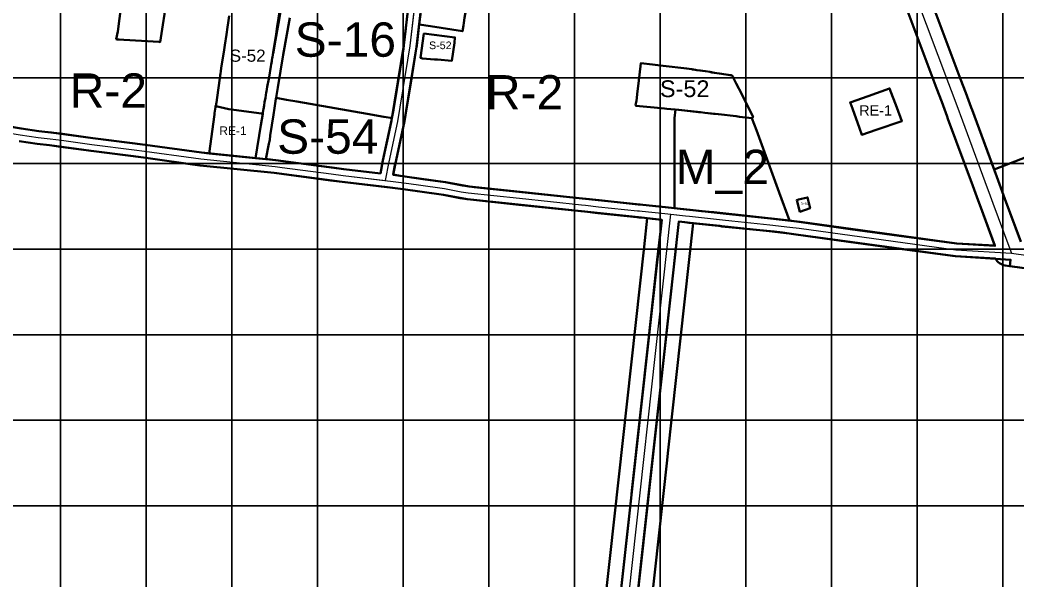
# Model space of a CAD drawing. Header units: millimetres. Extents: x 464536 to 476893, y 870501 to 881610.
# Drawn here: x 468753 to 469916, y 874713 to 875368 of the extents above; entities that cross this region are included whole.
import ezdxf
from ezdxf.enums import TextEntityAlignment as Align

# ---------------------------------------------------------------- set-up
doc = ezdxf.new("R2010")
doc.units = ezdxf.units.MM
for name, color, linetype, lineweight in [('Center_1', 7, 'Continuous', 5), ('Land Use Code', 7, 'Continuous', 35), ('Manufacturing and storage', 212, 'Continuous', 35), ('Mixed use', 30, 'Continuous', 35), ('Proposed Road Net work', 7, 'Continuous', 35), ('Recreational _ Environmental', 84, 'Continuous', 35), ('Services', 170, 'Continuous', 35), ('Urban Agriculture-', 90, 'Continuous', 35)]:
    doc.layers.add(name, color=color, linetype=linetype, lineweight=lineweight)
doc.layers.add('Grid1', color=7, linetype='Continuous')
doc.styles.add('Arial', font='arial.ttf')

msp = doc.modelspace()

# ---------------------------------------------------------------- linework, layer by layer
at = {"layer": 'Center_1'}
for points in [[(469179.6, 875180), (469183.7, 875201.9), (469193.9, 875248.9), (469208.4, 875337.3), (469219.1, 875430.3), (469228.2, 875498.7), (469241.5, 875593.5), (469256.9, 875716.6), (469262.5, 875759.7), (469264.3, 875773.8)], [(469179.6, 875180), (469183.7, 875201.9), (469193.9, 875248.9), (469208.4, 875337.3), (469219.1, 875430.3), (469228.2, 875498.7), (469241.5, 875593.5), (469256.9, 875716.6), (469262.5, 875759.7), (469264.3, 875773.8)], [(469798, 875396.3), (469836.5, 875293.2), (469842.5, 875277.1), (469848.8, 875260.2), (469849.9, 875257.3), (469878.9, 875179), (469885.1, 875162), (469888.2, 875153.6), (469906.9, 875103.3), (469909.9, 875095)], [(468737, 875236), (468753, 875233.5), (468773.9, 875230.3), (468788.2, 875228.8), (468801.2, 875227), (468836.9, 875222.1), (468886.3, 875215.8), (468898.1, 875214.3), (468955.3, 875206.4), (468963.9, 875205.2), (469050.5, 875196.4), (469058.8, 875195.3), (469116.1, 875187.7), (469129.9, 875185.8), (469181.9, 875179.7), (469185.4, 875179.3), (469200.9, 875177.5), (469217.8, 875175), (469248.2, 875170.6), (469267.9, 875167), (469275.9, 875165.6), (469335.7, 875159.3), (469408.3, 875151.6), (469412.8, 875151.1), (469427.9, 875149.5), (469473.5, 875144.7), (469475.8, 875144.5), (469479.1, 875144.1), (469505.3, 875141.4), (469529.4, 875138.8), (469534.2, 875138.3), (469572.7, 875134.1), (469583.5, 875133), (469627.8, 875128.2), (469651.4, 875125.7), (469651.4, 875125.7), (469662.3, 875124.2), (469845.2, 875099), (469909.9, 875095)], [(469249.2, 872748.5), (469280.4, 873032.2), (469512.5, 875140.6)], [(469909.9, 875095), (470126.9, 875065)]]:
    msp.add_lwpolyline(points, dxfattribs=at)
for points in [[(469773.5, 875458.3, 0), (469773.7, 875458, 0), (469778.2, 875447.2, 0), (469784.8, 875431.7, 0), (469794.1, 875406.6, 0), (469794.8, 875404.8, 0), (469798, 875396.3, 0), (469836.5, 875293.2, 0), (469842.5, 875277.1, 0), (469848.8, 875260.2, 0), (469849.9, 875257.3, 0), (469878.9, 875179, 0), (469885.1, 875162, 0), (469888.2, 875153.6, 0), (469906.9, 875103.3, 0), (469909.9, 875095, 0)], [(469179.6, 875180, 0), (469183.7, 875201.9, 0), (469193.9, 875248.9, 0), (469208.4, 875337.3, 0), (469218.1, 875422.1, 0)], [(468714.3, 875232.9, 0), (468715.5, 875233.3, 0), (468719.5, 875234.5, 0), (468723.3, 875235.6, 0), (468737, 875236, 0), (468753, 875233.5, 0), (468773.9, 875230.3, 0), (468788.2, 875228.8, 0), (468801.2, 875227, 0), (468836.9, 875222.1, 0), (468886.3, 875215.8, 0), (468898.1, 875214.3, 0), (468955.3, 875206.4, 0), (468963.9, 875205.2, 0), (469050.5, 875196.4, 0), (469058.8, 875195.3, 0), (469116.1, 875187.7, 0), (469129.9, 875185.8, 0), (469179.6, 875180, 0)], [(469179.6, 875180, 0), (469181.9, 875179.7, 0), (469185.4, 875179.3, 0), (469200.9, 875177.5, 0), (469217.8, 875175, 0), (469248.2, 875170.6, 0), (469267.9, 875167, 0), (469275.9, 875165.6, 0), (469335.7, 875159.3, 0), (469408.3, 875151.6, 0), (469412.8, 875151.1, 0), (469427.9, 875149.5, 0), (469473.5, 875144.7, 0), (469475.8, 875144.5, 0), (469479.1, 875144.1, 0), (469505.3, 875141.4, 0), (469512.5, 875140.6, 0)], [(469249.2, 872748.5, 0), (469280.4, 873032.2, 0), (469512.5, 875140.6, 0)], [(469512.5, 875140.6, 0), (469529.4, 875138.8, 0), (469534.2, 875138.3, 0), (469572.7, 875134.1, 0), (469583.5, 875133, 0), (469627.8, 875128.2, 0), (469651.4, 875125.7, 0), (469651.4, 875125.7, 0), (469662.3, 875124.2, 0), (469845.2, 875099, 0), (469909.9, 875095, 0)], [(469909.9, 875095, 0), (470126.9, 875065, 0)]]:
    msp.add_polyline3d(points, dxfattribs=at)
at = {"layer": 'Grid1'}
for p, q in [((468800, 870600), (468800, 881600)), ((468900, 870600), (468900, 881600)), ((469000, 870600), (469000, 881600)), ((469100, 870600), (469100, 881600)), ((469200, 870600), (469200, 881600)), ((469300, 870600), (469300, 881600)), ((469400, 870600), (469400, 881600)), ((469500, 870600), (469500, 881600)), ((469600, 870600), (469600, 881600)), ((469700, 870600), (469700, 881600)), ((469800, 870600), (469800, 881600)), ((469900, 870600), (469900, 881600)), ((464700, 875300), (472600, 875300)), ((464700, 875200), (472600, 875200)), ((464700, 875100), (472600, 875100)), ((464700, 875000), (472600, 875000)), ((464700, 874900), (472600, 874900)), ((464700, 874800), (472600, 874800))]:
    msp.add_line(p, q, dxfattribs=at)
at = {"layer": 'Manufacturing and storage'}
msp.add_lwpolyline([(469552, 875259.1), (469562.4, 875258), (469567.9, 875257.4), (469588.5, 875255.1), (469592.6, 875254.6), (469607.1, 875253), (469612.3, 875238.8), (469628.1, 875195.9), (469639, 875166.2), (469651.1, 875133.3), (469562.5, 875142.9, -0.009772), (469562, 875142.9), (469561.9, 875142.9), (469548.4, 875144.4), (469534.5, 875145.8), (469516.8, 875147.7), (469516.7, 875147.7), (469516.7, 875193.4), (469516.7, 875236.1), (469516.7, 875253), (469517.9, 875262.9), (469547.1, 875259.7)], format="xyb", close=True, dxfattribs=at)
at = {"layer": 'Mixed use'}
msp.add_lwpolyline([(469277.5, 875406.4), (469276.7, 875401.4), (469275.9, 875396.3), (469274, 875384.4), (469273.1, 875378.7), (469271.7, 875369.9), (469270.8, 875364.1), (469270.3, 875361), (469269.2, 875354.4), (469232.1, 875360.2), (469218.8, 875362.3), (469220.9, 875380), (469223, 875398.7), (469224.7, 875413.2), (469230.6, 875412.5), (469239.2, 875411.3), (469245.3, 875410.6), (469270.3, 875407.3)], close=True, dxfattribs=at)
for points in [[(468915.2, 875341.9, 0), (468916.5, 875341.8, 0), (468924.6, 875394.9, 0), (468873.4, 875403.2, 0), (468866.9, 875354.2, 0), (468865.3, 875345, 0), (468865.6, 875344.9, 0), (468868.5, 875344.8, 0), (468874.1, 875344.4, 0)], [(469240.3, 875321.2, 0), (469256.8, 875319.8, 0), (469259.9, 875341, 0), (469260.5, 875347.1, 0), (469224.2, 875351.7, 0), (469220.3, 875323.2, 0), (469222.7, 875322.7, 0), (469236.6, 875321.5, 0)], [(469724.3, 875264.1, 0), (469732.6, 875241, 0), (469735.4, 875233.4, 0), (469752.2, 875239.2, 0), (469782.1, 875249.5, 0), (469776.2, 875265.3, 0), (469767.8, 875287.6, 0), (469742.9, 875278.7, 0), (469721.7, 875271.2, 0), (469722, 875270.5, 0)], [(469659.3, 875157.2, 0), (469663.1, 875143.6, 0), (469675, 875147.6, 0), (469672.1, 875160.3, 0), (469661.3, 875157.7, 0)]]:
    msp.add_polyline3d(points, close=True, dxfattribs=at)
for points in [[(469784, 875391, 0), (469822.4, 875288, 0), (469828.5, 875271.8, 0), (469834.8, 875254.9, 0), (469835.8, 875252.1, 0), (469835.8, 875252.1, 0), (469864.8, 875173.8, 0), (469871.1, 875156.8, 0), (469874.2, 875148.4, 0), (469890.6, 875104, 0), (469845.8, 875106.5, 0), (469778.8, 875115.5, 0), (469778.8, 875115.5, 0), (469721.7, 875123.4, 0), (469721.7, 875123.4, 0), (469651.1, 875133.3, 0), (469639, 875166.2, 0), (469628.1, 875195.9, 0), (469612.3, 875238.8, 0), (469607.1, 875253, 0), (469607.4, 875253, 0), (469607.2, 875253.3, 0), (469608.4, 875254.4, 0), (469603.6, 875264, 0), (469595.2, 875280.9, 0), (469588.7, 875293.4, 0), (469585.9, 875298.9, 0), (469584.6, 875301.4, 0), (469583.9, 875302.7, 0), (469583.7, 875302.7, 0), (469583, 875302.9, 0), (469579.5, 875303.4, 0), (469571.8, 875304.6, 0), (469563.2, 875306, 0), (469560.1, 875306.4, 0), (469558, 875306.8, 0), (469552.7, 875307.6, 0), (469547.1, 875308.5, 0), (469542.7, 875309.1, 0), (469541.1, 875309.4, 0), (469537.9, 875309.9, 0), (469536.8, 875310, 0), (469533.7, 875310.4, 0), (469531, 875310.7, 0), (469503.4, 875314, 0), (469491.2, 875315.5, 0), (469477.3, 875317.1, 0), (469474.6, 875293.5, 0), (469473.5, 875284.5, 0), (469472.2, 875273.2, 0), (469471.2, 875268.3, 0), (469471.6, 875268.2, 0), (469471.5, 875267.4, 0), (469492.9, 875265.3, 0), (469505, 875264.2, 0), (469507.9, 875263.9, 0), (469521.7, 875262.5, 0), (469544.7, 875260, 0), (469547.1, 875259.7, 0), (469547.1, 875259.7, 0), (469552, 875259.2, 0), (469552, 875259.1, 0), (469547.1, 875259.7, 0), (469517.9, 875262.9, 0), (469516.7, 875253, 0), (469516.7, 875236.1, 0), (469516.7, 875193.4, 0), (469516.7, 875147.7, 0), (469479.9, 875151.6, 0), (469282.8, 875172.4, 0), (469276.9, 875173, 0), (469249.5, 875178, 0), (469249.2, 875178, 0), (469223.1, 875181.8, 0), (469202, 875184.9, 0), (469196.4, 875185.7, 0), (469188.5, 875186.9, 0), (469190.9, 875199.9, 0), (469191, 875200.4, 0), (469201.2, 875247.3, 0), (469201.3, 875247.6, 0), (469202.7, 875256.3, 0), (469209.7, 875298.9, 0), (469215.8, 875336.1, 0), (469215.9, 875336.4, 0), (469216, 875337.9, 0), (469218.8, 875362.3, 0), (469232.1, 875360.2, 0), (469269.2, 875354.4, 0), (469270.3, 875361, 0), (469270.8, 875364.1, 0), (469271.7, 875369.9, 0)], [(468997, 875372.4, 0), (468995.7, 875364.1, 0), (468995, 875359.1, 0), (468993.7, 875350.6, 0), (468991.8, 875338.1, 0), (468991, 875332.7, 0), (468987.7, 875311.1, 0), (468987.2, 875307.6, 0), (468986.8, 875304.5, 0), (468986.6, 875303.1, 0), (468986.5, 875302.3, 0), (468984.2, 875285.6, 0), (468982.2, 875271, 0), (468982, 875269.6, 0), (468981.3, 875267, 0), (468981.1, 875266.3, 0), (468981, 875265.7, 0), (468980, 875258.8, 0), (468979.8, 875257.1, 0), (468973.5, 875211.7, 0), (468964.8, 875212.6, 0), (468899.1, 875221.7, 0), (468837.9, 875229.5, 0), (468837.9, 875229.5, 0), (468789.3, 875236.2, 0), (468789, 875236.2, 0), (468774.9, 875237.7, 0), (468754.1, 875240.9, 0), (468738.2, 875243.4, 0)], [(469067.6, 875370.1, 0), (469060.2, 875326.7, 0), (469053.8, 875288.7, 0), (469052.2, 875279.2, 0), (469051.8, 875276.5, 0), (469051.6, 875275.6, 0), (469050, 875264.7, 0), (469048.8, 875256.8, 0), (469045, 875232.6, 0), (469044.3, 875227.6, 0), (469043.1, 875222.9, 0), (469039.9, 875205, 0), (469027.9, 875206.2, 0), (469034, 875244.6, 0), (469036.1, 875258.1, 0), (469036.4, 875260.3, 0), (469036.5, 875260.6, 0), (469036.8, 875262.9, 0), (469037, 875263.2, 0), (469037.7, 875267.7, 0), (469038.4, 875271.6, 0), (469039.3, 875276.5, 0), (469040.3, 875282.7, 0), (469040.6, 875283.9, 0), (469041.5, 875289.3, 0), (469043.1, 875298.8, 0), (469043.3, 875299.7, 0), (469043.5, 875300.7, 0), (469045.7, 875313.3, 0), (469046, 875315.5, 0), (469046.1, 875315.7, 0), (469046.7, 875319.3, 0), (469046.9, 875320.3, 0), (469047.3, 875323, 0), (469047.5, 875324.1, 0), (469048.4, 875328.8, 0), (469048.6, 875330, 0), (469051, 875344.2, 0), (469054.4, 875363.7, 0), (469054.4, 875363.9, 0), (469056.8, 875377.3, 0)]]:
    msp.add_polyline3d(points, dxfattribs=at)
at = {"layer": 'Proposed Road Net work'}
for points in [[(468738.2, 875243.4, 0), (468754.1, 875240.9, 0), (468774.9, 875237.7, 0), (468789.1, 875236.2, 0), (468802.3, 875234.4, 0), (468837.9, 875229.5, 0), (468887.3, 875223.2, 0), (468899.1, 875221.7, 0), (468956.3, 875213.8, 0), (468964.8, 875212.6, 0), (469051.4, 875203.8, 0), (469059.8, 875202.7, 0), (469117, 875195.1, 0), (469130.8, 875193.3, 0), (469173.5, 875188.3, 0), (469176.3, 875203.4, 0), (469186.6, 875250.3, 0), (469201, 875338.3, 0), (469209.8, 875415.2, 0)], [(468738.2, 875243.4, 0), (468754.1, 875240.9, 0), (468774.9, 875237.7, 0), (468789.1, 875236.2, 0), (468802.3, 875234.4, 0), (468837.9, 875229.5, 0), (468887.3, 875223.2, 0), (468899.1, 875221.7, 0), (468956.3, 875213.8, 0), (468964.8, 875212.6, 0), (469051.4, 875203.8, 0), (469059.8, 875202.7, 0), (469117, 875195.1, 0), (469130.8, 875193.3, 0), (469173.5, 875188.3, 0), (469176.3, 875203.4, 0), (469186.6, 875250.3, 0), (469201, 875338.3, 0), (469209.8, 875415.2, 0)], [(469224.7, 875413.2, 0), (469215.8, 875336.2, 0), (469201.3, 875247.5, 0), (469191, 875200.4, 0), (469188.5, 875186.5, 0), (469201.9, 875184.9, 0), (469218.9, 875182.4, 0), (469249.4, 875178, 0), (469269.2, 875174.4, 0), (469276.9, 875173, 0), (469336.5, 875166.7, 0), (469409.1, 875159.1, 0), (469413.6, 875158.6, 0), (469428.7, 875157, 0), (469474.3, 875152.2, 0), (469476.6, 875151.9, 0), (469479.9, 875151.6, 0), (469506.1, 875148.8, 0), (469530.2, 875146.2, 0), (469535, 875145.7, 0), (469573.5, 875141.6, 0), (469584.3, 875140.4, 0), (469628.6, 875135.7, 0), (469652.3, 875133.1, 0), (469663.3, 875131.6, 0), (469846, 875106.5, 0), (469890.7, 875103.7, 0), (469874.2, 875148.4, 0), (469871.1, 875156.8, 0), (469864.8, 875173.8, 0), (469835.8, 875252.1, 0), (469834.8, 875254.9, 0), (469828.5, 875271.8, 0), (469822.4, 875288, 0), (469784, 875391, 0)], [(469224.7, 875413.2, 0), (469215.8, 875336.2, 0), (469201.3, 875247.5, 0), (469191, 875200.4, 0), (469188.5, 875186.5, 0), (469201.9, 875184.9, 0), (469218.9, 875182.4, 0), (469249.4, 875178, 0), (469269.2, 875174.4, 0), (469276.9, 875173, 0), (469336.5, 875166.7, 0), (469409.1, 875159.1, 0), (469413.6, 875158.6, 0), (469428.7, 875157, 0), (469474.3, 875152.2, 0), (469476.6, 875151.9, 0), (469479.9, 875151.6, 0), (469506.1, 875148.8, 0), (469530.2, 875146.2, 0), (469535, 875145.7, 0), (469573.5, 875141.6, 0), (469584.3, 875140.4, 0), (469628.6, 875135.7, 0), (469652.3, 875133.1, 0), (469663.3, 875131.6, 0), (469846, 875106.5, 0), (469890.7, 875103.7, 0), (469874.2, 875148.4, 0), (469871.1, 875156.8, 0), (469864.8, 875173.8, 0), (469835.8, 875252.1, 0), (469834.8, 875254.9, 0), (469828.5, 875271.8, 0), (469822.4, 875288, 0), (469784, 875391, 0)], [(469812.1, 875401.5, 0), (469850.5, 875298.5, 0), (469856.6, 875282.3, 0), (469862.9, 875265.4, 0), (469863.9, 875262.6, 0), (469892.9, 875184.2, 0), (469899.2, 875167.2, 0), (469902.3, 875158.8, 0), (469920.9, 875108.6, 0)], [(469812.1, 875401.5, 0), (469850.5, 875298.5, 0), (469856.6, 875282.3, 0), (469862.9, 875265.4, 0), (469863.9, 875262.6, 0), (469892.9, 875184.2, 0), (469899.2, 875167.2, 0), (469902.3, 875158.8, 0), (469920.9, 875108.6, 0)], [(469270.5, 873033.3, 0), (469501.8, 875134.2, 0), (469478.3, 875136.7, 0), (469475, 875137, 0), (469472.7, 875137.3, 0), (469427.1, 875142.1, 0), (469412, 875143.7, 0), (469407.6, 875144.1, 0), (469334.9, 875151.8, 0), (469275.1, 875158.1, 0), (469274.6, 875158.2, 0), (469266.5, 875159.6, 0), (469247, 875163.2, 0), (469216.7, 875167.6, 0), (469199.9, 875170.1, 0), (469184.5, 875171.9, 0), (469181, 875172.3, 0), (469128.9, 875178.4, 0), (469115.1, 875180.2, 0), (469057.9, 875187.8, 0), (469049.6, 875188.9, 0), (468963, 875197.7, 0), (468954.2, 875198.9, 0), (468897.1, 875206.9, 0), (468885.4, 875208.4, 0), (468835.9, 875214.7, 0), (468800.2, 875219.5, 0), (468787.3, 875221.3, 0), (468773, 875222.8, 0), (468751.8, 875226.1, 0)], [(469270.5, 873033.3, 0), (469501.8, 875134.2, 0), (469478.3, 875136.7, 0), (469475, 875137, 0), (469472.7, 875137.3, 0), (469427.1, 875142.1, 0), (469412, 875143.7, 0), (469407.6, 875144.1, 0), (469334.9, 875151.8, 0), (469275.1, 875158.1, 0), (469274.6, 875158.2, 0), (469266.5, 875159.6, 0), (469247, 875163.2, 0), (469216.7, 875167.6, 0), (469199.9, 875170.1, 0), (469184.5, 875171.9, 0), (469181, 875172.3, 0), (469128.9, 875178.4, 0), (469115.1, 875180.2, 0), (469057.9, 875187.8, 0), (469049.6, 875188.9, 0), (468963, 875197.7, 0), (468954.2, 875198.9, 0), (468897.1, 875206.9, 0), (468885.4, 875208.4, 0), (468835.9, 875214.7, 0), (468800.2, 875219.5, 0), (468787.3, 875221.3, 0), (468773, 875222.8, 0), (468751.8, 875226.1, 0)], [(470124.8, 875050.1, 0), (469907.9, 875080.2, 0), (469908.9, 875087.6, 0), (469844.5, 875091.5, 0), (469661.3, 875116.7, 0), (469650.5, 875118.2, 0), (469627, 875120.8, 0), (469582.7, 875125.5, 0), (469571.9, 875126.7, 0), (469533.4, 875130.8, 0), (469528.6, 875131.3, 0), (469521.7, 875132.1, 0), (469290.3, 873031.1, 0), (469260.7, 872761.8, 0), (471127.9, 872446.2, 0)], [(470124.8, 875050.1, 0), (469907.9, 875080.2, 0), (469908.9, 875087.6, 0), (469844.5, 875091.5, 0), (469661.3, 875116.7, 0), (469650.5, 875118.2, 0), (469627, 875120.8, 0), (469582.7, 875125.5, 0), (469571.9, 875126.7, 0), (469533.4, 875130.8, 0), (469528.6, 875131.3, 0), (469521.7, 875132.1, 0), (469290.3, 873031.1, 0), (469260.7, 872761.8, 0), (471127.9, 872446.2, 0)]]:
    msp.add_polyline3d(points, dxfattribs=at)
at = {"layer": 'Recreational _ Environmental'}
for points in [[(468924.6, 875394.9), (468916.5, 875341.8), (468915.2, 875341.9), (468874.1, 875344.4), (468868.5, 875344.8), (468865.6, 875344.9), (468865.3, 875345), (468866.9, 875354.2), (468873.4, 875403.2)], [(469735.4, 875233.4), (469732.6, 875241), (469724.3, 875264.1), (469722, 875270.5), (469721.7, 875271.2), (469742.9, 875278.7), (469767.8, 875287.6), (469776.2, 875265.3), (469782.1, 875249.5), (469752.2, 875239.2)], [(469034, 875244.6), (469027.9, 875206.2), (468973.5, 875211.7), (468979.8, 875257.1), (468980, 875258.8), (468981, 875265.7), (468981.2, 875267.1), (468981.3, 875267), (468981.7, 875267), (468981.6, 875266.8), (468996.6, 875263.4), (469034.9, 875258.2), (469036.1, 875258.1)]]:
    msp.add_lwpolyline(points, close=True, dxfattribs=at)
for points in [[(469971.2, 875224.6), (469889.7, 875192.9), (469863.9, 875262.6), (469862.9, 875265.4), (469856.6, 875282.3), (469850.5, 875298.5), (469812.1, 875401.5)], [(469920.9, 875108.7), (469902.3, 875158.8), (469899.2, 875167.2), (469892.9, 875184.2), (469889.7, 875192.9), (469971.2, 875224.6)]]:
    msp.add_lwpolyline(points, dxfattribs=at)
for points in [[(469433.1, 874665.5, 0), (469441.5, 874742, 0), (469481.2, 875102.5, 0), (469484.9, 875136, 0), (469490.8, 875135.4, 0), (469501.8, 875134.2, 0), (469499.5, 875113.9, 0), (469496.6, 875087.3, 0), (469486.7, 874997.6, 0), (469467, 874818, 0), (469466, 874809.2, 0), (469446.1, 874628.9, 0)], [(469452.7, 874505.6, 0), (469488.4, 874830.2, 0), (469500.4, 874938.7, 0), (469521.7, 875132.1, 0), (469538.6, 875130.3, 0), (469509, 874861.7, 0), (469508.1, 874853.4, 0), (469469.2, 874500.1, 0)]]:
    msp.add_polyline3d(points, dxfattribs=at)
at = {"layer": 'Services'}
for points in [[(469055.8, 875377.1), (469053.1, 875359.9), (469051.7, 875350.8), (469048.5, 875330), (469047.9, 875326.7), (469047.5, 875324.1), (469047.3, 875323), (469046.9, 875320.3), (469046.7, 875319.3), (469046.1, 875315.7), (469046, 875315.5), (469045.7, 875313.3), (469043.5, 875300.7), (469043.3, 875299.7), (469043.1, 875298.8), (469041.5, 875289.3), (469040.6, 875283.9), (469040.3, 875282.7), (469039.3, 875276.5), (469038.4, 875271.6), (469037.7, 875267.7), (469037, 875263.2), (469036.8, 875262.9), (469036.5, 875260.6), (469036.4, 875260.3), (469036.1, 875258.1), (469034.9, 875258.2), (468996.6, 875263.4), (468981.6, 875266.8), (468981.7, 875267), (468982, 875269.6), (468982.2, 875271), (468984.2, 875285.6), (468986.5, 875302.3), (468986.6, 875303.1), (468986.8, 875304.5), (468987.2, 875307.6), (468987.7, 875311.1), (468991, 875332.7), (468991.8, 875338.1), (468993.7, 875350.6), (468995, 875359.1), (468995.7, 875364.1), (468997, 875372.4)], [(469205.2, 875375.2), (469203.3, 875358.5), (469203.3, 875358.3), (469203.2, 875357.7), (469201, 875338.3), (469200.3, 875333.9), (469188.6, 875262.6), (469188.3, 875260.7), (469187, 875252.7), (469185.2, 875253.1), (469180.3, 875253.9), (469177.3, 875254.4), (469158, 875257.8), (469076.1, 875272.2), (469063.9, 875274.4), (469051.8, 875276.5), (469052.2, 875279.2), (469053.8, 875288.7), (469060.2, 875326.7), (469067.6, 875370.1)]]:
    msp.add_lwpolyline(points, dxfattribs=at)
for points in [[(469260.5, 875347.1), (469259.9, 875341), (469256.8, 875319.8), (469240.3, 875321.2), (469236.6, 875321.5), (469222.7, 875322.7), (469220.3, 875323.2), (469224.2, 875351.7)], [(469531, 875310.7), (469536.8, 875310), (469542.7, 875309.1), (469552.7, 875307.6), (469558, 875306.8), (469563.2, 875306), (469579.5, 875303.4), (469583.7, 875302.7), (469583.9, 875302.7), (469584.6, 875301.4), (469585.9, 875298.9), (469588.7, 875293.4), (469595.2, 875280.9), (469603.6, 875264), (469608.4, 875254.4), (469607.2, 875253.3), (469607.4, 875253), (469607.1, 875253), (469592.6, 875254.6), (469588.5, 875255.1), (469567.9, 875257.4), (469552, 875259.2), (469547.1, 875259.7), (469547.1, 875259.7), (469544.7, 875260), (469521.7, 875262.5), (469507.9, 875263.9), (469505, 875264.2), (469492.9, 875265.3), (469471.5, 875267.4), (469471.6, 875268.2), (469471.2, 875268.3), (469472.2, 875273.2), (469473.5, 875284.5), (469474.6, 875293.5), (469477.3, 875317.1), (469491.2, 875315.5), (469503.4, 875314)], [(469179.8, 875219.4), (469176.3, 875203.5), (469176.3, 875203.3), (469173.5, 875188.3), (469130.8, 875193.3), (469051.5, 875203.8), (469051.2, 875203.9), (469042.2, 875204.8), (469039.9, 875205), (469043.1, 875222.9), (469044.3, 875227.6), (469045, 875232.6), (469048.8, 875256.8), (469050, 875264.7), (469051.6, 875275.6), (469051.8, 875276.5), (469051.8, 875276.5), (469063.9, 875274.4), (469076.1, 875272.2), (469158, 875257.8), (469177.3, 875254.4), (469180.3, 875253.9), (469185.2, 875253.1), (469187, 875252.7), (469186.6, 875250.3), (469182.1, 875229.9)], [(469675, 875147.6), (469663.1, 875143.6), (469659.3, 875157.2), (469661.3, 875157.7), (469672.1, 875160.3)]]:
    msp.add_lwpolyline(points, close=True, dxfattribs=at)
at = {"layer": 'Urban Agriculture-'}
msp.add_lwpolyline([(468751.8, 875226.1), (468772.8, 875222.9), (468773.1, 875222.8), (468787.3, 875221.3), (468835.9, 875214.7), (468897.1, 875206.9), (468962.9, 875197.7), (468963.1, 875197.7), (469049.6, 875188.9), (469128.9, 875178.4), (469178.7, 875172.6), (469178.8, 875172.5), (469199.9, 875170.1), (469247, 875163.2), (469274.6, 875158.2), (469275.1, 875158.1), (469478.3, 875136.7), (469484.9, 875136), (469481.2, 875102.5), (469441.5, 874742), (469433.1, 874665.5)], dxfattribs=at)
msp.add_lwpolyline([(469469.2, 874500.1), (469508.1, 874853.4), (469509, 874861.7), (469538.6, 875130.3), (469569.5, 875127), (469569.7, 875127), (469569.7, 875127), (469569.7, 875127, -0.048572), (469572, 875126.5), (469604.1, 875123.4), (469612, 875122.6), (469632.9, 875120.4), (469639.5, 875119.7), (469642.7, 875119.3), (469655.4, 875117.5), (469719.6, 875108.5), (469776.7, 875100.6), (469844.1, 875091.6), (469844.7, 875091.5), (469891.3, 875089, 0.24576), (469902.6, 875080.9), (469907.8, 875080.2), (469907.9, 875080.2), (469908.4, 875080.1), (469908.4, 875080.1), (470124.8, 875050.1)], format="xyb", dxfattribs=at)

# ---------------------------------------------------------------- texts
at = {"layer": 'Land Use Code', "color": 7, "true_color": 0xffffff, "style": 'Arial'}
for s, height, p in [('S-16', 40.08, (469132.6, 875312.6)), ('S-52', 8.92, (469243.4, 875330.8)), ('S-52', 14.18, (469018.6, 875314.5)), ('R-2', 40.08, (468856, 875253.1)), ('R-2', 40.08, (469341.7, 875251)), ('S-52', 19.58, (469528.6, 875271.6)), ('RE-1', 11.98, (469751.4, 875252.3)), ('S-54', 40.08, (469112.1, 875199.3)), ('RE-1', 10.02, (469001.4, 875230.2)), ('M_2', 40.08, (469572.5, 875163.9)), ('S-61', 3.15, (469668.9, 875151))]:
    msp.add_text(s, height=height, dxfattribs=at).set_placement(p, align=Align.BOTTOM_CENTER)

doc.saveas('drawing.dxf')
